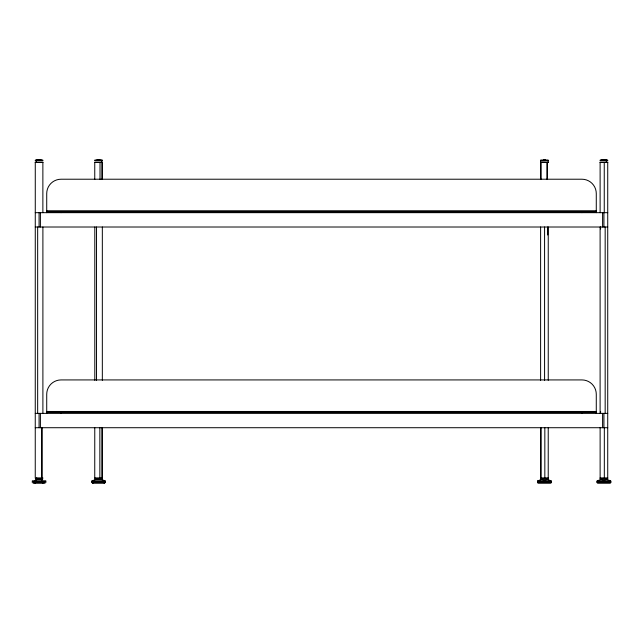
<?xml version="1.0" encoding="UTF-8"?>
<svg xmlns="http://www.w3.org/2000/svg" width="643" height="643" viewBox="0 0 643 643"><rect width="100%" height="100%" fill="white"/><g stroke="black" fill="none" stroke-linecap="round" stroke-linejoin="round"><path stroke-width="0.96" d="M600.594 229.012L600.594 227.011M540.498 162.157L540.699 160.131L548.158 160.131L548.182 162.39L540.498 162.157L548.358 162.157M606.301 479.324A25.35 25.214 -90 0 1 608.688 480.104L610.754 481.077L610.802 482.306A0.956 0.948 -90 0 1 609.845 483.247L597.966 483.247A0.956 0.948 -90 0 1 597.05 482.306L597.09 481.077L599.155 480.104A25.35 25.214 90 0 1 601.543 479.324M548.23 427.716L548.23 478.85C547.08 480.321 541.792 480.233 540.626 478.85L540.626 427.716M600.112 212.672L600.112 162.494L607.731 162.494L607.723 478.85C606.55 480.168 601.269 480.353 600.12 478.85L600.12 427.716M546.807 479.324A25.35 25.214 -90 0 1 549.194 480.104L551.26 481.077L551.3 482.306A0.956 0.948 -90 0 1 550.352 483.247L538.472 483.247A0.956 0.948 -90 0 1 537.548 482.306L537.596 481.077L539.662 480.104A25.35 25.214 90 0 1 542.049 479.324M101.819 162.341L101.723 160.131M606.349 162.39L606.333 160.131M36.281 160.131L36.265 162.39M101.723 479.324L102.173 477.894M38.508 159.761L39.633 159.761M99.03 159.761L98.057 159.761M544.902 159.761L543.865 159.761M603.439 159.761L604.404 159.761M38.676 159.761L39.544 159.761M98.154 159.761L98.934 159.761M603.616 159.761L604.291 159.761M544.308 159.761L544.886 159.761L543.89 159.761L544.806 159.761M39.239 159.761L38.789 159.761L39.336 159.761M603.769 159.761L604.074 159.761M98.411 159.761L98.813 159.761M544.139 159.761L544.774 159.761L544.05 159.761M98.331 159.761L98.733 159.761M35.341 160.131L42.816 160.131M94.834 160.131L102.309 160.131M600.184 160.131L607.659 160.131M35.172 160.356L42.985 160.356M94.666 160.356L102.478 160.356M540.522 160.356L548.334 160.356M600.015 160.356L607.828 160.356M35.14 162.157L43.017 162.157M94.642 162.157L102.502 162.157M599.983 162.157L607.86 162.157M35.317 162.39L42.84 162.39M94.81 162.39L102.333 162.39M600.168 162.39L607.683 162.39M548.246 162.494L540.602 162.494L540.602 179.558M46.722 210.759L596.278 210.759M46.722 211.716L596.278 211.716M35.261 212.672L607.739 212.672M35.252 227.011L607.739 227.011M46.722 411.464L596.278 411.464M46.722 412.42L596.278 412.42M35.252 413.377L607.739 413.377M35.252 427.716L607.739 427.716M42.896 477.894L35.252 477.894L35.277 162.494L42.872 162.494L42.872 212.672M540.602 477.894L548.254 477.894M600.096 477.894L607.748 477.894M35.261 478.85L42.896 478.85M94.754 478.85L102.39 478.85M540.61 478.85L548.246 478.85M600.104 478.85L607.739 478.85M35.735 479.324L42.414 479.324M95.236 479.324L101.907 479.324M32.271 481.028L45.886 481.028M91.772 481.028L105.372 481.028M537.62 481.028L551.228 481.028M597.122 481.028L610.729 481.028M32.15 481.237L45.999 481.237M91.644 481.237L105.5 481.237M537.5 481.237L551.348 481.237M597.001 481.237L610.85 481.237M32.166 482.306L45.991 482.306M91.66 482.306L105.484 482.306M537.516 482.306L551.34 482.306M597.009 482.306L610.834 482.306M33.123 483.247L45.034 483.247M92.616 483.247L104.528 483.247M95.421 479.324L94.971 477.894M36.924 479.308L36.699 477.894M104.126 480.562L103.089 480.104A25.35 23.895 90 0 0 100.822 479.324M104.584 480.795L105.098 481.237M547.715 227.011L547.723 235.025M605.167 227.011L605.167 413.377M604.251 162.494L604.251 212.672M604.324 427.716L604.324 477.894M603.922 212.672L603.922 227.011M603.922 413.377L603.922 427.716M602.595 212.672L602.595 227.011M602.595 413.377L602.595 427.716M600.594 411.375L600.594 413.377M600.104 227.011L600.104 413.377M596.278 212.672L596.278 193.559A14.339 14.339 0 0 0 581.939 179.22L61.061 179.22A14.339 14.339 0 0 0 46.722 193.559L46.722 212.672M596.278 413.377L596.278 394.263A14.339 14.339 0 0 0 581.939 379.925L61.061 379.925A14.339 14.339 0 0 0 46.722 394.263L46.722 413.377M581.939 211.716L581.939 212.672M581.939 412.42L581.939 413.377M548.246 227.011L548.246 380.31M547.354 162.494L547.354 179.558M546.992 162.494L546.992 179.558M544.83 427.716L544.83 477.894M544.581 227.011L544.581 380.31M541.085 162.494L541.085 179.558M541.085 427.716L541.085 477.894M540.61 227.011L540.61 380.31M102.39 179.558L102.39 162.494L94.754 162.494L94.754 179.558M102.333 227.011L102.333 380.31M102.374 427.716L102.374 477.894L94.746 477.894L94.77 427.716M101.915 162.494L101.915 179.558M101.915 427.716L101.915 477.894M100.011 162.494L100.011 179.558M99.85 427.716L99.85 477.894M96.522 227.011L96.522 380.31M94.802 227.011L94.802 380.31M61.061 211.716L61.061 212.672M61.061 412.42L61.061 413.377M42.896 227.011L42.896 413.377M42.076 427.716L42.076 477.894M41.699 427.716L41.699 477.894M40.405 212.672L40.405 227.011M40.405 413.377L40.405 427.716M39.078 212.672L39.078 227.011M39.078 413.377L39.078 427.716M37.664 227.011L37.664 413.377M41.313 479.686A25.35 15.737 90 0 1 42.052 480.104M37.591 479.324A25.35 15.737 -90 0 0 36.104 480.104L34.81 481.077L34.786 482.306A0.956 0.595 -90 0 0 35.381 483.247M42.928 483.214A0.956 0.595 -90 0 1 42.776 483.247M41.57 160.083A15.778 10.497 -90 0 0 39.078 159.802A15.778 10.497 90 0 0 36.587 160.083M41.578 162.39A4.806 3.191 90 0 1 41.273 162.494M100.597 160.083A15.778 8.528 90 0 0 98.572 159.802A15.778 8.528 90 0 0 96.546 160.083M96.788 162.494A4.806 2.596 -90 0 1 96.538 162.39M606.791 160.083A15.778 12.064 -90 0 0 603.922 159.802A15.778 12.064 90 0 0 601.06 160.083M601.406 162.494A4.806 3.673 90 0 1 601.044 162.39M544.115 160.083A15.778 1.326 -90 0 1 544.428 159.802A15.778 1.326 90 0 1 544.541 159.802M544.147 162.494A4.806 0.402 90 0 1 544.115 162.39M96.321 479.324A25.35 23.895 -90 0 0 94.055 480.104L92.158 481.028L92.053 482.306A0.956 0.9 -90 0 0 92.954 483.247M105.058 482.547A0.956 0.9 -90 0 1 104.19 483.247"/></g></svg>
